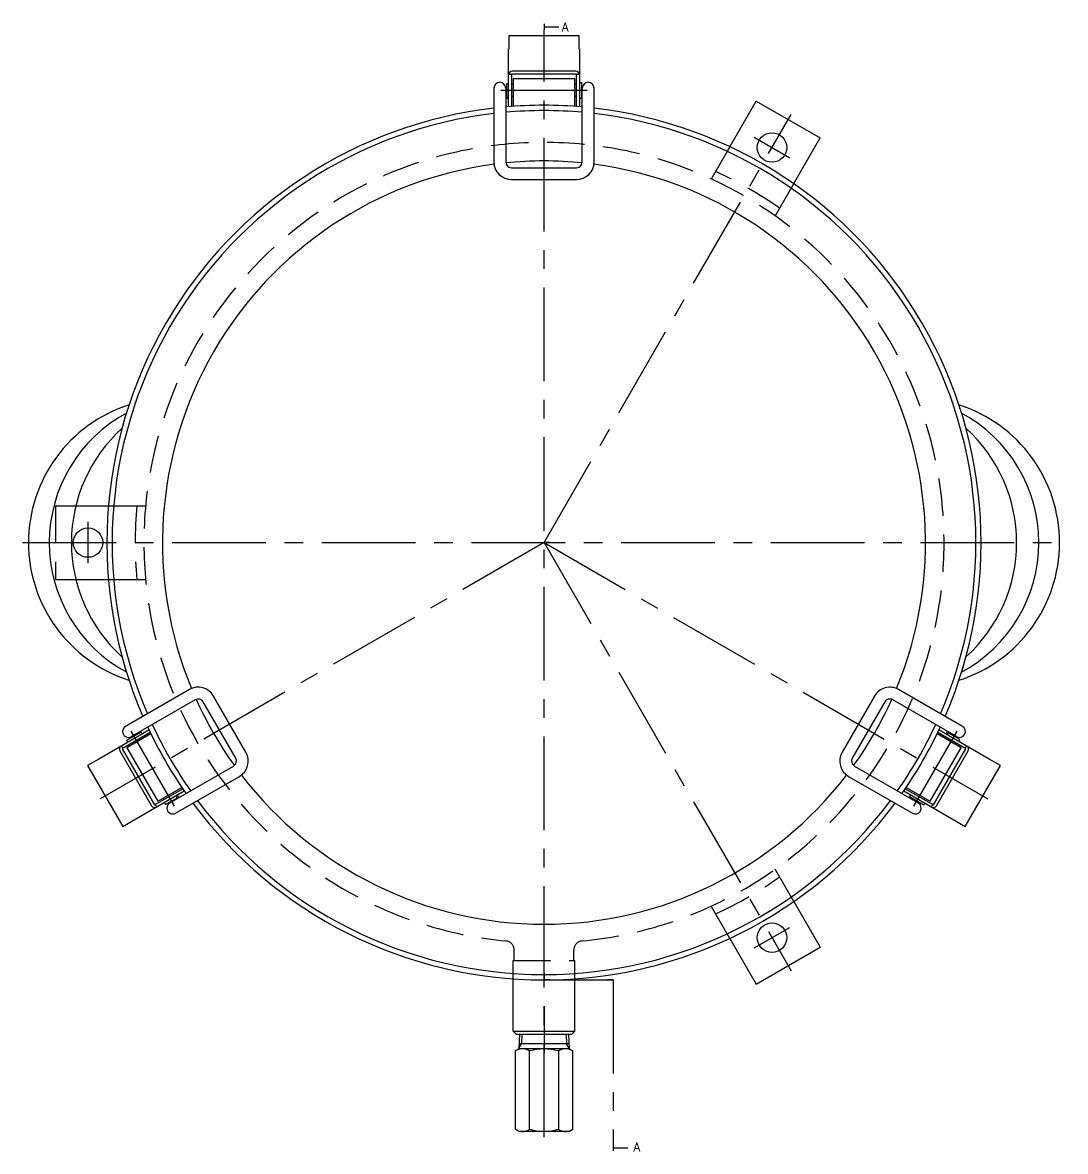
# Model space of a CAD drawing. Extents: x -197 to 649, y -753 to 176.
# Drawn here: x -177 to 177, y -206.6 to 176.5 of the extents above; entities that cross this region are included whole.
import ezdxf

# ---------------------------------------------------------------- set-up
doc = ezdxf.new("R2010")
doc.units = 0
doc.linetypes.add('CENTER', pattern=[50.8, 31.75, -6.35, 6.35, -6.35])
doc.linetypes.add('DASHED', pattern=[19.05, 12.7, -6.35])
doc.layers.get('0').update_dxf_attribs({"linetype": 'CONTINUOUS'})
doc.layers.add('CENTER', color=1, linetype='CONTINUOUS')
doc.styles.get("Standard").update_dxf_attribs({"font": 'txt.shx', "height": 3, "bigfont": 'bigfont.shx'})

msp = doc.modelspace()

# ---------------------------------------------------------------- linework, layer by layer
at = {"color": 7, "linetype": 'CONTINUOUS'}
for p, q in [((11.9, 172), (-11.9, 172)), ((-11.9, 172), (-11.9, 167.56)), ((11.9, 167.56), (11.9, 172)), ((-12, 147.9), (-12, 167.56)), ((-11.9, 167.56), (-12, 167.56)), ((12, 167.56), (11.9, 167.56)), ((12, 167.56), (12, 147.9)), ((-11, 158.8), (-12, 158.8)), ((11, 159), (-11, 159)), ((-11, 159), (-11, 147.98)), ((10.75, 160), (-10.75, 160)), ((10.5, 157.4), (-10.5, 157.4)), ((-10.5, 157.4), (-10.5, 148.02)), ((10.5, 148.02), (10.5, 157.4)), ((11, 147.98), (11, 159)), ((12, 158.8), (11, 158.8)), ((-17, 154.2), (-17, 129.2)), ((-12.7, 154.68), (-13.06, 154.68)), ((-13, 154.2), (-13, 129.2)), ((-12, 155.65), (-12.7, 155.65)), ((-12.7, 155.65), (-12.7, 151.15)), ((-10.5, 155.4), (-11, 155.4)), ((11, 155.4), (10.5, 155.4)), ((12, 156.15), (12.7, 156.15)), ((12.7, 156.15), (12.7, 150.65)), ((12.7, 154.68), (13.06, 154.68)), ((13, 129.2), (13, 154.2)), ((17, 129.2), (17, 154.2)), ((-12, 150.68), (-13, 150.68)), ((-12.7, 151.15), (-12, 151.15)), ((-10.5, 151.4), (-11, 151.4)), ((11, 151.4), (10.5, 151.4)), ((12.7, 150.65), (12, 150.65)), ((12.7, 150.68), (13, 150.68)), ((63.1, 134.3), (72.07, 149.84)), ((72.07, 149.84), (93.73, 137.34)), ((84.76, 121.8), (93.73, 137.34)), ((-11, 127.2), (11, 127.2)), ((-11, 123.2), (11, 123.2)), ((-158.91, 12.5), (-147.86, 12.5)), ((-158.91, -12.5), (-147.86, -12.5)), ((-120.39, -49.88), (-142.04, -62.38)), ((-118.39, -53.34), (-140.04, -65.84)), ((-101.19, -71.13), (-112.19, -52.07)), ((112.19, -52.07), (101.19, -71.13)), ((140.04, -65.84), (118.39, -53.34)), ((142.04, -62.38), (120.39, -49.88)), ((-104.66, -73.13), (-115.66, -54.07)), ((115.66, -54.07), (104.66, -73.13)), ((-151.11, -73.39), (-134.09, -63.56)), ((-133.65, -64.46), (-143.2, -69.97)), ((-141.58, -67.08), (-136.82, -64.33)), ((-133.44, -64.91), (-141.56, -69.61)), ((-136.84, -64.34), (-136.99, -64.08)), ((-136.82, -64.33), (-136.47, -64.93)), ((141.56, -69.61), (133.44, -64.91)), ((143.2, -69.97), (133.65, -64.46)), ((134.09, -63.56), (151.11, -73.39)), ((136.49, -64.95), (136.99, -64.08)), ((137.25, -64.58), (136.9, -65.18)), ((141.15, -66.83), (137.25, -64.58)), ((-141.23, -67.68), (-141.58, -67.08)), ((-140.31, -66.34), (-140.49, -66.03)), ((-140.08, -68.17), (-139.83, -68.61)), ((-136.62, -66.17), (-136.37, -66.61)), ((136.37, -66.61), (136.62, -66.17)), ((139.83, -68.61), (140.08, -68.17)), ((140.31, -66.34), (140.49, -66.03)), ((140.8, -67.43), (141.15, -66.83)), ((-143.94, -70.69), (-133.19, -89.31)), ((-143.52, -69.01), (-143.02, -69.87)), ((-143.2, -69.97), (-132.2, -89.03)), ((-141.56, -69.61), (-131.06, -87.79)), ((131.06, -87.79), (141.56, -69.61)), ((132.2, -89.03), (143.2, -69.97)), ((133.19, -89.31), (143.94, -70.69)), ((143.02, -69.87), (143.52, -69.01)), ((-151.06, -73.47), (-154.91, -75.69)), ((-154.91, -75.69), (-143.01, -96.31)), ((-151.11, -73.39), (-151.06, -73.47)), ((-127.04, -88.36), (-105.39, -75.86)), ((105.39, -75.86), (127.04, -88.36)), ((143.01, -96.31), (154.91, -75.69)), ((151.06, -73.47), (151.11, -73.39)), ((154.91, -75.69), (151.06, -73.47)), ((-125.04, -91.82), (-103.39, -79.32)), ((103.39, -79.32), (125.04, -91.82)), ((-132.2, -89.03), (-122.65, -83.52)), ((-131.06, -87.79), (-122.94, -83.1)), ((122.65, -83.52), (132.2, -89.03)), ((122.94, -83.1), (131.06, -87.79)), ((-122.09, -84.34), (-139.11, -94.17)), ((-129.33, -86.79), (-129.08, -87.23)), ((-128.45, -88.82), (-124.55, -86.57)), ((-125.87, -84.79), (-125.62, -85.23)), ((-124.55, -86.57), (-124.9, -85.97)), ((-124.49, -85.73), (-123.99, -86.6)), ((139.11, -94.17), (122.09, -84.34)), ((124.14, -86.34), (123.99, -86.6)), ((124.12, -86.32), (124.47, -85.72)), ((128.88, -89.07), (124.12, -86.32)), ((125.62, -85.23), (125.87, -84.79)), ((129.08, -87.23), (129.33, -86.79)), ((-132.02, -88.93), (-131.52, -89.79)), ((-128.8, -88.22), (-128.45, -88.82)), ((-127.61, -88.34), (-127.43, -88.65)), ((127.61, -88.34), (127.43, -88.65)), ((129.23, -88.47), (128.88, -89.07)), ((131.52, -89.79), (132.02, -88.93)), ((-143.01, -96.31), (-139.16, -94.09)), ((-139.16, -94.09), (-139.11, -94.17)), ((139.11, -94.17), (139.16, -94.09)), ((139.16, -94.09), (143.01, -96.31)), ((84.76, -121.8), (93.73, -137.34)), ((63.1, -134.3), (72.07, -149.84)), ((72.07, -149.84), (93.73, -137.34)), ((-10.5, -165.8), (-10.5, -148.2)), ((10.5, -165.8), (10.5, -148.2)), ((-9.5, -166.8), (-10.5, -165.8)), ((-10.5, -165.8), (10.5, -165.8)), ((-9.5, -166.8), (9.5, -166.8)), ((-8.33, -166.8), (-8.5, -171.64)), ((8.33, -166.8), (8.5, -171.64)), ((9.5, -166.8), (10.5, -165.8)), ((-8.58, -171.8), (-9.81, -172.51)), ((8.58, -171.8), (-8.58, -171.8)), ((-8.5, -171.8), (-8.5, -171.64)), ((-8.5, -171.64), (8.5, -171.64)), ((8.44, -170.06), (-8.44, -170.06)), ((8.5, -171.8), (8.5, -171.64)), ((8.58, -171.8), (9.81, -172.51)), ((-9.81, -172.51), (-9.81, -199.09)), ((-4.91, -199.09), (-4.91, -172.51)), ((4.91, -172.51), (4.91, -199.09)), ((9.81, -199.09), (9.81, -172.51)), ((-8.58, -199.8), (-9.81, -199.09)), ((8.58, -199.8), (9.81, -199.09)), ((8.58, -199.8), (-8.58, -199.8))]:
    msp.add_line(p, q, dxfattribs=at)
at = {"color": 3, "linetype": 'DASHED'}
for p, q in [((63.1, 134.3), (56.79, 123.36)), ((84.76, 121.8), (78.44, 110.86)), ((-165.8, 12.5), (-165.8, -12.5)), ((-165.8, 12.5), (-158.91, 12.5)), ((-147.86, 12.5), (-135.22, 12.5)), ((-165.8, -12.5), (-158.91, -12.5)), ((-147.86, -12.5), (-135.22, -12.5)), ((84.76, -121.8), (78.44, -110.86)), ((63.1, -134.3), (56.79, -123.36)), ((-10.15, -141.8), (-10.15, -138.18)), ((10.15, -141.8), (10.15, -138.18)), ((-10.5, -148.2), (-10.5, -141.8)), ((-10.5, -141.8), (10.5, -141.8)), ((10.5, -148.2), (10.5, -141.8))]:
    msp.add_line(p, q, dxfattribs=at)
at = {"color": 3, "linetype": 'CONTINUOUS'}
for p, q in [((-7.48, -166.8), (-7.59, -170.06)), ((7.47, -166.8), (7.59, -170.06)), ((-8.5, -171.64), (-7.59, -170.06)), ((8.5, -171.64), (7.59, -170.06))]:
    msp.add_line(p, q, dxfattribs=at)
at = {"color": 7}
for points in [[(0, 175, 0), (5, 175, 0)], [(23.51, -205.43, 0), (28.51, -205.43, 0)]]:
    msp.add_polyline3d(points, dxfattribs=at)
at = {"color": 7, "linetype": 'CONTINUOUS'}
for centre in [(77.4, 134.06), (-154.8, 0), (77.4, -134.06)]:
    msp.add_circle(centre, 5, dxfattribs=at)
for centre, radius, start, end in [((-10.75, 158.75), 1.25, 90, 180), ((10.75, 158.75), 1.25, 0, 90), ((-15, 154.2), 2, 360, 180), ((15, 154.2), 2, 0, 180), ((0, 0), 148.39, 96.5785, 203.4215), ((0, 0), 146.6, 96.6592, 203.3408), ((0, 0), 148.39, 84.974, 95.026), ((0, 0), 146.6, 84.9124, 95.0876), ((0, 0), 148.39, 336.5785, 83.4215), ((0, 0), 146.6, 336.6592, 83.3408), ((0, 0), 129.5, 97.5185, 202.4815), ((-11, 129.2), 6, 180, 270), ((-11, 129.2), 2, 180, 270), ((0, 0), 129.5, 84.2524, 95.7476), ((11, 129.2), 2, 270, 0), ((11, 129.2), 6, 270, 0), ((0, 0), 129.5, 337.5185, 82.4815), ((-125.99, 0), 49.01, 107.6443, 252.1938), ((125.99, 0), 49.01, 287.6443, 72.3557), ((-117.96, 0), 49.98, 118.3914, 241.4247), ((117.96, 0), 49.98, 298.3914, 61.6086), ((-108.03, 0), 52.39, 132.1966, 227.5759), ((108.03, 0), 52.39, 312.1966, 47.8034), ((-117.39, -55.07), 6, 30, 120), ((117.39, -55.07), 6, 60, 150), ((-117.39, -55.07), 2, 30, 120), ((0, 0), 129.5, 204.2524, 215.7476), ((0, 0), 129.5, 324.2524, 335.7476), ((117.39, -55.07), 2, 60, 150), ((-141.04, -64.11), 2, 120, 300), ((0, 0), 148.39, 204.974, 215.026), ((0, 0), 146.6, 204.9124, 215.0876), ((0, 0), 146.6, 324.9124, 335.0876), ((0, 0), 148.39, 324.974, 335.026), ((141.04, -64.11), 2, 240, 60), ((-142.86, -70.07), 1.25, 120, 210), ((-106.39, -74.13), 6, 300, 30), ((106.39, -74.13), 6, 150, 240), ((142.86, -70.07), 1.25, 330, 60), ((-106.39, -74.13), 2, 300, 30), ((106.39, -74.13), 2, 150, 240), ((0, 0), 129.5, 217.5185, 322.4815), ((0, 0), 146.6, 216.6592, 323.3408), ((-132.11, -88.68), 1.25, 210, 300), ((-126.04, -90.09), 2, 120, 300), ((0, 0), 148.39, 216.5785, 323.4215), ((126.04, -90.09), 2, 240, 60), ((132.11, -88.68), 1.25, 240, 330), ((-7.38, -176.45), 4.65, 57.7969, 114.0123), ((0, -189.01), 17.21, 73.4318, 106.5682), ((7.38, -176.45), 4.65, 65.9877, 122.2031), ((-7.38, -195.15), 4.65, 245.9877, 302.2031), ((0, -182.59), 17.21, 253.4318, 286.5682), ((7.38, -195.15), 4.65, 237.7969, 294.0123)]:
    msp.add_arc(centre, radius, start, end, dxfattribs=at)
at = {"color": 3, "linetype": 'DASHED'}
for centre, radius, start, end in [((0, 0), 135.8, 275.4364, 264.5636), ((0, 0), 138.8, 54.8331, 65.1669), ((0, 0), 138.8, 174.8331, 185.1669), ((0, 0), 138.8, 294.8331, 305.1669), ((-13.15, -138.18), 3, 0, 84.5636), ((13.15, -138.18), 3, 95.4364, 180)]:
    msp.add_arc(centre, radius, start, end, dxfattribs=at)
at = {"layer": 'CENTER', "color": 1, "linetype": 'CENTER'}
for p, q in [((0, 176), (0, 174)), ((0, 176), (0, 174)), ((0, -148.39), (0, 174)), ((14.7, 153.4), (-14.7, 153.4)), ((0, 0), (83.9, 145.32)), ((71.34, 137.56), (83.46, 130.56)), ((-154.8, 7), (-154.8, -7)), ((-177, 0), (177, 0)), ((0, 0), (-150.69, -87)), ((0, 0), (150.69, -87)), ((0, 0), (83.9, -145.32)), ((0, 0), (-1.73, -1)), ((2, 0), (0, 0)), ((-140.2, -63.97), (-125.5, -89.43)), ((125.5, -89.43), (140.2, -63.97)), ((0, -201.8), (0, -133.8)), ((71.34, -137.56), (83.46, -130.56)), ((0, -146.01), (0, -148.01)), ((0, -146.39), (0, -148.39)), ((0, -146.39), (0, -148.39)), ((0, -148.39), (23.51, -148.39)), ((2, -148.39), (0, -148.39)), ((23.51, -148.39), (21.51, -148.39)), ((23.51, -148.39), (23.51, -204.43)), ((23.51, -148.39), (23.51, -150.39)), ((0, -157.35), (0, -172.98)), ((23.51, -204.43), (23.51, -206.43)), ((23.51, -204.43), (23.51, -206.43))]:
    msp.add_line(p, q, dxfattribs=at)

# ---------------------------------------------------------------- texts
at = {"color": 137, "linetype": 'CONTINUOUS'}
for p in [(6, 173.46), (30.4, -206.6)]:
    msp.add_text('A', height=3, rotation=360, dxfattribs=at).set_placement(p)

doc.saveas('drawing.dxf')
